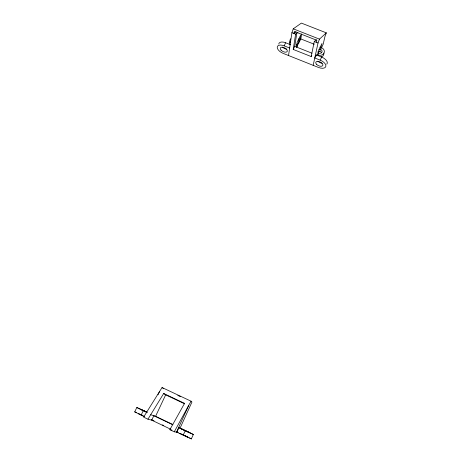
<?xml version="1.0" encoding="UTF-8"?>
<svg xmlns="http://www.w3.org/2000/svg" width="462" height="462" viewBox="0 0 462 462"><rect width="100%" height="100%" fill="white"/><g stroke="black" fill="none" stroke-linecap="round" stroke-linejoin="round"><path stroke-width="0.69" d="M296.621 47.534L298.573 43.024M298.926 41.447L298.926 40.933A4.568 3.95 7 0 0 298.619 39.928M288.536 55.532L291.909 32.687L293.26 28.829L301.391 23.1L326.334 32.86L324.959 36.533L323.186 44.213L321.188 48.441M311.758 55.319L311.169 56.555L293.22 49.434L295.622 34.153L297.955 32.404M293.22 49.434L294.721 46.367L296.812 33.252M299.994 39.258L300.716 35.002L297.205 42.181L296.517 46.379L299.994 39.258L298.827 38.802M298.573 43.538L300.82 38.941L301.674 33.963M311.169 56.555L314.287 41.499L316.331 39.668M313.172 65.344L318.029 42.978L319.461 39.126L326.334 32.86M315.944 56.237L316.245 54.891L321.644 57.045A7.022 3.731 25 0 1 326.813 64.206M318.087 54.972L317.683 54.759L318.601 50.629L322.037 43.399L319.762 51.449M318.029 42.978L316.164 42.233L316.874 40.309L294.444 31.485L293.768 33.414L295.622 34.153M191.355 438.9L193.347 434.459L178.915 427.697L176.871 432.184L191.355 438.9L189.472 437.855M183.195 435.204L185.222 430.728L178.915 427.697M180.128 427.991L191.944 402.067L191.025 401.178L162.052 387.531L143.595 417.117L147.956 419.201L151.727 420.16L170.755 429.262M176.513 432.132L188.756 405.33M150.687 414.726L155.59 416.285L165.662 394.854L163.692 393.497L147.956 419.201M289.645 48.013L284.153 45.836A6.994 3.65 27.2 0 0 277.235 47.06A6.994 3.65 27.2 0 0 283.148 53.384L318.48 67.464A7.034 3.702 25 0 0 325.849 66.389A7.034 3.702 25 0 0 320.183 60.135L321.644 57.045M151.727 420.16L153.811 415.725L172.817 424.786M317.683 54.759L318.543 52.934M158.021 394.773L159.552 391.545M316.245 54.891L314.772 57.987L320.183 60.135M141.153 415.107L143.26 410.689L136.81 407.501L134.708 411.873L144.358 416.637M284.153 45.836L285.666 42.775L290.54 44.71M163.692 393.497L184.563 403.349L169.866 429.683L174.272 431.791L191.025 401.178M134.708 411.873L136.29 412.474M297.592 44.179L297.17 44.531A4.568 3.95 7 0 1 296.13 45.016M296.823 46.61L297.245 46.258M136.81 407.501L146.956 412.243M296.096 31.705L293.768 33.414L291.909 32.687M174.272 431.791L178.13 432.374L176.825 431.751M169.866 429.683L171.962 430.047M320.357 47.39L321.512 47.701A4.591 3.979 9.6 0 1 324.035 53.009A4.591 3.979 9.6 0 1 318.064 54.961M179.816 433.356L187.716 437.191M193.347 434.459L185.222 430.728M314.287 41.499L316.164 42.233M293.26 28.829L319.461 39.126M300.82 38.941L314.241 44.236M319.906 47.124L321.084 47.586M294.721 46.367L311.977 53.199M138.548 413.629L139.102 413.865M180.307 433.564L181.035 433.887M142.879 410.296L140.344 409.153L146.962 412.364M140.806 414.639L141.846 415.124M143.93 416.326L138.513 413.692M177.783 395.397L180.359 396.61M165.662 394.854L184.656 403.823M143.335 410.447L147.153 412.26M141.274 414.766L142.573 415.378M155.59 416.285L172.828 424.509M143.26 410.689L146.46 412.214M151.432 419.612L154.037 420.859M162.503 424.901L163.802 425.525M184.309 435.325L187.994 437.116M185.123 435.81L187.861 437.202M162.052 387.531L163.623 388.727M278.742 44.069A6.982 3.673 27.3 0 1 285.666 42.775M322.141 63.207A3.863 2.05 25 0 1 317.925 61.186M286.792 49.163A3.84 2.021 27.3 0 1 282.6 47.153M290.182 42.66A4.568 3.95 7 0 1 290.806 38.762M289.876 44.745A4.545 3.933 7 0 1 289.899 41.724M317.931 51.744A2.287 1.981 9.6 0 1 319.612 51.409L320.183 51.565A2.287 1.981 9.6 0 1 321.425 52.68M323.839 53.009A4.568 3.967 9.6 0 1 321.102 57.115M317.983 52.477A2.298 1.992 9.6 0 0 318.41 52.864L318.93 53.142A2.298 1.992 9.6 0 0 321.91 52.166A2.298 1.992 9.6 0 0 320.651 49.509L320.074 49.353A2.298 1.992 9.6 0 0 318.901 49.451M189.94 432.813L181.606 428.84L189.94 432.813M316.458 64.23A3.869 2.039 25 0 0 322.655 65.725A3.869 2.039 25 0 0 318.878 61.515A3.869 2.039 25 0 0 316.458 64.23M281.081 50.156A3.846 2.004 27.2 0 0 287.121 51.594A3.846 2.004 27.2 0 0 283.16 47.326A3.846 2.004 27.2 0 0 281.081 50.156"/></g></svg>
